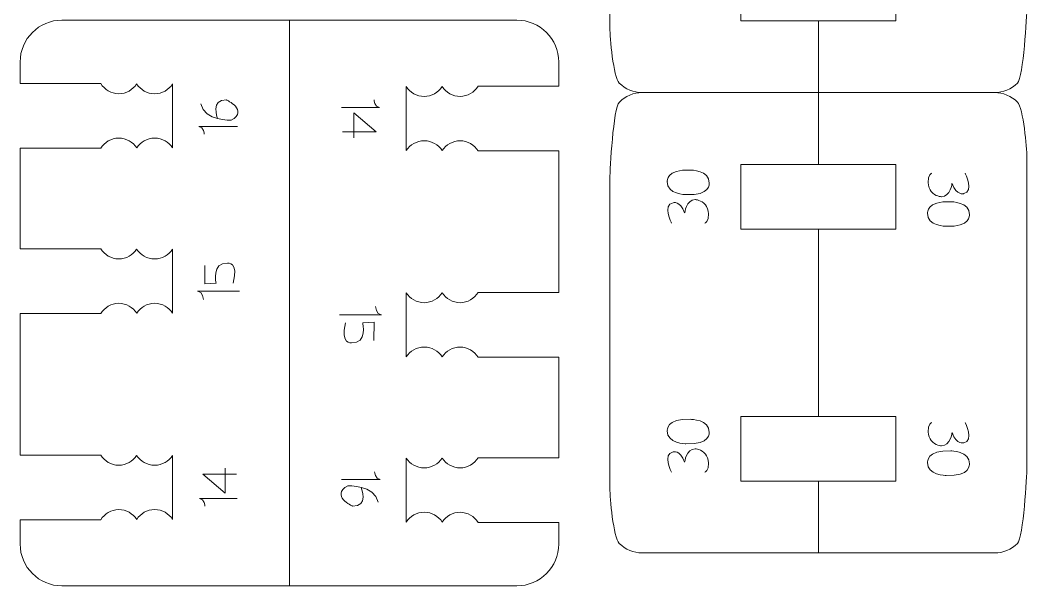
# Model space of a CAD drawing. Header units: centimetres. Extents: x -25 to 25, y -32.5 to 32.5.
# Drawn here: x -17.586 to -12.873, y -1.636 to 1.013 of the extents above; entities that cross this region are included whole.
import ezdxf

# ---------------------------------------------------------------- set-up
doc = ezdxf.new("R2010")
doc.units = ezdxf.units.CM
doc.header["$MEASUREMENT"] = 0
doc.layers.add('Capa 1', color=7, linetype='Continuous')

msp = doc.modelspace()

# ---------------------------------------------------------------- linework, layer by layer
at = {"layer": 'Capa 1', "color": 250, "lineweight": 9}
for points, knots in [([(-14.212, 1.2372), (-14.212, 1.2372), (-14.212, 1.0859), (-14.212, 1.0859), (-14.212, 1.0859), (-14.212, 1.0859), (-14.212, 1.01025), (-14.212, 1.01025), (-14.212, 1.01025), (-14.212, 1.01025), (-13.84892, 1.01025), (-13.84892, 1.01025), (-13.84892, 1.01025), (-13.84892, 1.01025), (-13.84892, 0.67373), (-13.84892, 0.67373), (-13.84892, 0.67373), (-13.84892, 0.67373), (-14.67383, 0.67373), (-14.67383, 0.67373), (-14.67383, 0.67373), (-14.71398, 0.67378), (-14.75255, 0.68975), (-14.78088, 0.71813), (-14.78088, 0.71813), (-14.80921, 0.74652), (-14.82519, 0.9349), (-14.82514, 0.97505), (-14.82514, 0.97505), (-14.82514, 0.97505), (-14.82514, 2.42822), (-14.82514, 2.42822), (-14.82514, 2.42822), (-14.82514, 2.46836), (-14.80912, 2.75687), (-14.78074, 2.78523), (-14.78074, 2.78523), (-14.75234, 2.8136), (-14.71398, 2.82952), (-14.67383, 2.82947), (-14.67383, 2.82947), (-14.67383, 2.82947), (-13.84892, 2.82947), (-13.84892, 2.82947), (-13.84892, 2.82947), (-13.84892, 2.82947), (-13.84892, 2.49298), (-13.84892, 2.49298), (-13.84892, 2.49298), (-13.84892, 2.49298), (-14.212, 2.49298), (-14.212, 2.49298), (-14.212, 2.49298), (-14.212, 2.49298), (-14.212, 2.41732), (-14.212, 2.41732), (-14.212, 2.41732), (-14.212, 2.41732), (-14.212, 2.26605), (-14.212, 2.26605), (-14.212, 2.26605), (-14.212, 2.26605), (-14.212, 2.19038), (-14.212, 2.19038), (-14.212, 2.19038), (-14.212, 2.19038), (-13.84892, 2.19038), (-13.84892, 2.19038), (-13.84892, 2.19038), (-13.84892, 2.19038), (-13.84892, 1.31285), (-13.84892, 1.31285), (-13.84892, 1.31285), (-13.84892, 1.31285), (-14.212, 1.31285), (-14.212, 1.31285), (-14.212, 1.31285), (-14.212, 1.31285), (-14.212, 1.2372), (-14.212, 1.2372)], [0, 0, 0, 0, 0.047619, 0.047619, 0.047619, 0.047619, 0.0952381, 0.0952381, 0.0952381, 0.0952381, 0.1428571, 0.1428571, 0.1428571, 0.1428571, 0.1904762, 0.1904762, 0.1904762, 0.1904762, 0.2380952, 0.2380952, 0.2380952, 0.2380952, 0.2857143, 0.2857143, 0.2857143, 0.2857143, 0.3333333, 0.3333333, 0.3333333, 0.3333333, 0.3809524, 0.3809524, 0.3809524, 0.3809524, 0.4285714, 0.4285714, 0.4285714, 0.4285714, 0.4761905, 0.4761905, 0.4761905, 0.4761905, 0.5238095, 0.5238095, 0.5238095, 0.5238095, 0.5714286, 0.5714286, 0.5714286, 0.5714286, 0.6190476, 0.6190476, 0.6190476, 0.6190476, 0.6666667, 0.6666667, 0.6666667, 0.6666667, 0.7142857, 0.7142857, 0.7142857, 0.7142857, 0.7619048, 0.7619048, 0.7619048, 0.7619048, 0.8095238, 0.8095238, 0.8095238, 0.8095238, 0.8571429, 0.8571429, 0.8571429, 0.8571429, 0.9047619, 0.9047619, 0.9047619, 0.9047619, 1, 1, 1, 1]), ([(-13.84892, 2.8295), (-13.84892, 2.8295), (-13.02401, 2.8295), (-13.02401, 2.8295), (-13.02401, 2.8295), (-12.98386, 2.82945), (-12.94529, 2.81348), (-12.91696, 2.7851), (-12.91696, 2.7851), (-12.88863, 2.75671), (-12.87265, 2.56833), (-12.8727, 2.52818), (-12.8727, 2.52818), (-12.8727, 2.52818), (-12.8727, 1.07501), (-12.8727, 1.07501), (-12.8727, 1.07501), (-12.8727, 1.03487), (-12.88872, 0.74636), (-12.9171, 0.718), (-12.9171, 0.718), (-12.9455, 0.68963), (-12.98386, 0.67371), (-13.02401, 0.67376), (-13.02401, 0.67376), (-13.02401, 0.67376), (-13.84892, 0.67376), (-13.84892, 0.67376)], [0, 0, 0, 0, 0.125, 0.125, 0.125, 0.125, 0.25, 0.25, 0.25, 0.25, 0.375, 0.375, 0.375, 0.375, 0.5, 0.5, 0.5, 0.5, 0.625, 0.625, 0.625, 0.625, 0.75, 0.75, 0.75, 0.75, 1, 1, 1, 1]), ([(-13.84892, 1.01025), (-13.84892, 1.01025), (-13.48584, 1.01025), (-13.48584, 1.01025), (-13.48584, 1.01025), (-13.48584, 1.01025), (-13.48584, 1.08591), (-13.48584, 1.08591), (-13.48584, 1.08591), (-13.48584, 1.08591), (-13.48584, 1.23718), (-13.48584, 1.23718), (-13.48584, 1.23718), (-13.48584, 1.23718), (-13.48584, 1.31285), (-13.48584, 1.31285), (-13.48584, 1.31285), (-13.48584, 1.31285), (-13.84892, 1.31285), (-13.84892, 1.31285)], [0, 0, 0, 0, 0.1666667, 0.1666667, 0.1666667, 0.1666667, 0.3333333, 0.3333333, 0.3333333, 0.3333333, 0.5, 0.5, 0.5, 0.5, 0.6666667, 0.6666667, 0.6666667, 0.6666667, 1, 1, 1, 1]), ([(-17.39041, 1.01302), (-17.49821, 1.01302), (-17.58641, 0.92482), (-17.58641, 0.81702), (-17.58641, 0.81702), (-17.58641, 0.81702), (-17.58641, 0.71591), (-17.58641, 0.71591), (-17.58641, 0.71591), (-17.58641, 0.71591), (-17.20912, 0.71591), (-17.20912, 0.71591), (-17.20912, 0.71591), (-17.19134, 0.68821), (-17.16042, 0.66837), (-17.12506, 0.66837), (-17.12506, 0.66837), (-17.0897, 0.66837), (-17.05862, 0.68673), (-17.04084, 0.71443)], [0, 0, 0, 0, 0.1666667, 0.1666667, 0.1666667, 0.1666667, 0.3333333, 0.3333333, 0.3333333, 0.3333333, 0.5, 0.5, 0.5, 0.5, 0.6666667, 0.6666667, 0.6666667, 0.6666667, 1, 1, 1, 1]), ([(-15.26053, 1.01302), (-15.15273, 1.01302), (-15.06453, 0.92482), (-15.06453, 0.81702), (-15.06453, 0.81702), (-15.06453, 0.81702), (-15.06453, 0.70351), (-15.06453, 0.70351), (-15.06453, 0.70351), (-15.06453, 0.70351), (-15.44182, 0.70351), (-15.44182, 0.70351), (-15.44182, 0.70351), (-15.4596, 0.67581), (-15.49068, 0.65594), (-15.52604, 0.65594), (-15.52604, 0.65594), (-15.5614, 0.65594), (-15.59248, 0.6743), (-15.61026, 0.702)], [0, 0, 0, 0, 0.1666667, 0.1666667, 0.1666667, 0.1666667, 0.3333333, 0.3333333, 0.3333333, 0.3333333, 0.5, 0.5, 0.5, 0.5, 0.6666667, 0.6666667, 0.6666667, 0.6666667, 1, 1, 1, 1]), ([(-17.04084, 0.71443), (-17.02306, 0.68673), (-16.99198, 0.66837), (-16.95662, 0.66837), (-16.95662, 0.66837), (-16.92126, 0.66837), (-16.89018, 0.68673), (-16.8724, 0.71443)], [0, 0, 0, 0, 0.3333333, 0.3333333, 0.3333333, 0.3333333, 1, 1, 1, 1]), ([(-15.61026, 0.702), (-15.62804, 0.6743), (-15.65912, 0.65594), (-15.69448, 0.65594), (-15.69448, 0.65594), (-15.72984, 0.65594), (-15.76092, 0.6743), (-15.7787, 0.702)], [0, 0, 0, 0, 0.3333333, 0.3333333, 0.3333333, 0.3333333, 1, 1, 1, 1]), ([(-13.84892, 0.67373), (-13.84892, 0.67373), (-13.84892, 0.33724), (-13.84892, 0.33724), (-13.84892, 0.33724), (-13.84892, 0.33724), (-14.212, 0.33724), (-14.212, 0.33724), (-14.212, 0.33724), (-14.212, 0.33724), (-14.212, 0.26158), (-14.212, 0.26158), (-14.212, 0.26158), (-14.212, 0.26158), (-14.212, 0.11031), (-14.212, 0.11031), (-14.212, 0.11031), (-14.212, 0.11031), (-14.212, 0.03464), (-14.212, 0.03464), (-14.212, 0.03464), (-14.212, 0.03464), (-13.84892, 0.03464), (-13.84892, 0.03464), (-13.84892, 0.03464), (-13.84892, 0.03464), (-13.84892, -0.84289), (-13.84892, -0.84289), (-13.84892, -0.84289), (-13.84892, -0.84289), (-14.212, -0.84289), (-14.212, -0.84289), (-14.212, -0.84289), (-14.212, -0.84289), (-14.212, -0.91854), (-14.212, -0.91854), (-14.212, -0.91854), (-14.212, -0.91854), (-14.212, -1.06984), (-14.212, -1.06984), (-14.212, -1.06984), (-14.212, -1.06984), (-14.212, -1.14549), (-14.212, -1.14549), (-14.212, -1.14549), (-14.212, -1.14549), (-13.84892, -1.14549), (-13.84892, -1.14549), (-13.84892, -1.14549), (-13.84892, -1.14549), (-13.84892, -1.48201), (-13.84892, -1.48201), (-13.84892, -1.48201), (-13.84892, -1.48201), (-14.67383, -1.48201), (-14.67383, -1.48201), (-14.67383, -1.48201), (-14.71398, -1.48196), (-14.75255, -1.46599), (-14.78088, -1.43761), (-14.78088, -1.43761), (-14.80921, -1.40922), (-14.82519, -1.22084), (-14.82514, -1.18069), (-14.82514, -1.18069), (-14.82514, -1.18069), (-14.82514, 0.27248), (-14.82514, 0.27248), (-14.82514, 0.27248), (-14.82514, 0.31262), (-14.80912, 0.60113), (-14.78074, 0.62949), (-14.78074, 0.62949), (-14.75234, 0.65786), (-14.71398, 0.67378), (-14.67383, 0.67373)], [0, 0, 0, 0, 0.05, 0.05, 0.05, 0.05, 0.1, 0.1, 0.1, 0.1, 0.15, 0.15, 0.15, 0.15, 0.2, 0.2, 0.2, 0.2, 0.25, 0.25, 0.25, 0.25, 0.3, 0.3, 0.3, 0.3, 0.35, 0.35, 0.35, 0.35, 0.4, 0.4, 0.4, 0.4, 0.45, 0.45, 0.45, 0.45, 0.5, 0.5, 0.5, 0.5, 0.55, 0.55, 0.55, 0.55, 0.6, 0.6, 0.6, 0.6, 0.65, 0.65, 0.65, 0.65, 0.7, 0.7, 0.7, 0.7, 0.75, 0.75, 0.75, 0.75, 0.8, 0.8, 0.8, 0.8, 0.85, 0.85, 0.85, 0.85, 0.9, 0.9, 0.9, 0.9, 1, 1, 1, 1]), ([(-13.02401, 0.67376), (-12.98386, 0.67371), (-12.94529, 0.65774), (-12.91696, 0.62936), (-12.91696, 0.62936), (-12.88863, 0.60097), (-12.87265, 0.41259), (-12.8727, 0.37244), (-12.8727, 0.37244), (-12.8727, 0.37244), (-12.8727, -1.08073), (-12.8727, -1.08073), (-12.8727, -1.08073), (-12.8727, -1.12087), (-12.88872, -1.40938), (-12.9171, -1.43774), (-12.9171, -1.43774), (-12.9455, -1.46611), (-12.98386, -1.48203), (-13.02401, -1.48198), (-13.02401, -1.48198), (-13.02401, -1.48198), (-13.84892, -1.48198), (-13.84892, -1.48198)], [0, 0, 0, 0, 0.1428571, 0.1428571, 0.1428571, 0.1428571, 0.2857143, 0.2857143, 0.2857143, 0.2857143, 0.4285714, 0.4285714, 0.4285714, 0.4285714, 0.5714286, 0.5714286, 0.5714286, 0.5714286, 0.7142857, 0.7142857, 0.7142857, 0.7142857, 1, 1, 1, 1]), ([(-17.04084, -0.05913), (-17.05862, -0.08683), (-17.0897, -0.10519), (-17.12506, -0.10519), (-17.12506, -0.10519), (-17.16042, -0.10519), (-17.19134, -0.08535), (-17.20912, -0.05765), (-17.20912, -0.05765), (-17.20912, -0.05765), (-17.58641, -0.05765), (-17.58641, -0.05765), (-17.58641, -0.05765), (-17.58641, -0.05765), (-17.58641, 0.41291), (-17.58641, 0.41291), (-17.58641, 0.41291), (-17.58641, 0.41291), (-17.20912, 0.41291), (-17.20912, 0.41291), (-17.20912, 0.41291), (-17.19134, 0.44061), (-17.16026, 0.46048), (-17.1249, 0.46048), (-17.1249, 0.46048), (-17.08954, 0.46048), (-17.05846, 0.44212), (-17.04068, 0.41442)], [0, 0, 0, 0, 0.125, 0.125, 0.125, 0.125, 0.25, 0.25, 0.25, 0.25, 0.375, 0.375, 0.375, 0.375, 0.5, 0.5, 0.5, 0.5, 0.625, 0.625, 0.625, 0.625, 0.75, 0.75, 0.75, 0.75, 1, 1, 1, 1]), ([(-17.04068, 0.41442), (-17.0229, 0.44212), (-16.99182, 0.46048), (-16.95646, 0.46048), (-16.95646, 0.46048), (-16.9211, 0.46048), (-16.89002, 0.44212), (-16.87224, 0.41442)], [0, 0, 0, 0, 0.3333333, 0.3333333, 0.3333333, 0.3333333, 1, 1, 1, 1]), ([(-15.6101, 0.40199), (-15.62788, 0.42969), (-15.65896, 0.44805), (-15.69432, 0.44805), (-15.69432, 0.44805), (-15.72968, 0.44805), (-15.76076, 0.42969), (-15.77854, 0.40199)], [0, 0, 0, 0, 0.3333333, 0.3333333, 0.3333333, 0.3333333, 1, 1, 1, 1]), ([(-15.6101, 0.40199), (-15.59232, 0.42969), (-15.56124, 0.44805), (-15.52588, 0.44805), (-15.52588, 0.44805), (-15.49052, 0.44805), (-15.4596, 0.42821), (-15.44182, 0.40051), (-15.44182, 0.40051), (-15.44182, 0.40051), (-15.06453, 0.40051), (-15.06453, 0.40051), (-15.06453, 0.40051), (-15.06453, 0.40051), (-15.06453, -0.26242), (-15.06453, -0.26242), (-15.06453, -0.26242), (-15.06453, -0.26242), (-15.44182, -0.26242), (-15.44182, -0.26242), (-15.44182, -0.26242), (-15.4596, -0.29012), (-15.49068, -0.30999), (-15.52604, -0.30999), (-15.52604, -0.30999), (-15.5614, -0.30999), (-15.59248, -0.29163), (-15.61026, -0.26393)], [0, 0, 0, 0, 0.125, 0.125, 0.125, 0.125, 0.25, 0.25, 0.25, 0.25, 0.375, 0.375, 0.375, 0.375, 0.5, 0.5, 0.5, 0.5, 0.625, 0.625, 0.625, 0.625, 0.75, 0.75, 0.75, 0.75, 1, 1, 1, 1]), ([(-13.84892, 0.03464), (-13.84892, 0.03464), (-13.48584, 0.03464), (-13.48584, 0.03464), (-13.48584, 0.03464), (-13.48584, 0.03464), (-13.48584, 0.11029), (-13.48584, 0.11029), (-13.48584, 0.11029), (-13.48584, 0.11029), (-13.48584, 0.26159), (-13.48584, 0.26159), (-13.48584, 0.26159), (-13.48584, 0.26159), (-13.48584, 0.33724), (-13.48584, 0.33724), (-13.48584, 0.33724), (-13.48584, 0.33724), (-13.84892, 0.33724), (-13.84892, 0.33724)], [0, 0, 0, 0, 0.1666667, 0.1666667, 0.1666667, 0.1666667, 0.3333333, 0.3333333, 0.3333333, 0.3333333, 0.5, 0.5, 0.5, 0.5, 0.6666667, 0.6666667, 0.6666667, 0.6666667, 1, 1, 1, 1]), ([(-17.04084, -0.05913), (-17.02306, -0.08683), (-16.99198, -0.10519), (-16.95662, -0.10519), (-16.95662, -0.10519), (-16.92126, -0.10519), (-16.89018, -0.08683), (-16.8724, -0.05913)], [0, 0, 0, 0, 0.3333333, 0.3333333, 0.3333333, 0.3333333, 1, 1, 1, 1]), ([(-15.61026, -0.26393), (-15.62804, -0.29163), (-15.65912, -0.30999), (-15.69448, -0.30999), (-15.69448, -0.30999), (-15.72984, -0.30999), (-15.76092, -0.29163), (-15.7787, -0.26393)], [0, 0, 0, 0, 0.3333333, 0.3333333, 0.3333333, 0.3333333, 1, 1, 1, 1]), ([(-17.04084, -1.02506), (-17.05862, -1.05276), (-17.0897, -1.07112), (-17.12506, -1.07112), (-17.12506, -1.07112), (-17.16042, -1.07112), (-17.19134, -1.05128), (-17.20912, -1.02358), (-17.20912, -1.02358), (-17.20912, -1.02358), (-17.58641, -1.02358), (-17.58641, -1.02358), (-17.58641, -1.02358), (-17.58641, -1.02358), (-17.58641, -0.36065), (-17.58641, -0.36065), (-17.58641, -0.36065), (-17.58641, -0.36065), (-17.20912, -0.36065), (-17.20912, -0.36065), (-17.20912, -0.36065), (-17.19134, -0.33295), (-17.16026, -0.31308), (-17.1249, -0.31308), (-17.1249, -0.31308), (-17.08954, -0.31308), (-17.05846, -0.33144), (-17.04068, -0.35914)], [0, 0, 0, 0, 0.125, 0.125, 0.125, 0.125, 0.25, 0.25, 0.25, 0.25, 0.375, 0.375, 0.375, 0.375, 0.5, 0.5, 0.5, 0.5, 0.625, 0.625, 0.625, 0.625, 0.75, 0.75, 0.75, 0.75, 1, 1, 1, 1]), ([(-17.04068, -0.35914), (-17.0229, -0.33144), (-16.99182, -0.31308), (-16.95646, -0.31308), (-16.95646, -0.31308), (-16.9211, -0.31308), (-16.89002, -0.33144), (-16.87224, -0.35914)], [0, 0, 0, 0, 0.3333333, 0.3333333, 0.3333333, 0.3333333, 1, 1, 1, 1]), ([(-15.6101, -0.56394), (-15.62788, -0.53624), (-15.65896, -0.51788), (-15.69432, -0.51788), (-15.69432, -0.51788), (-15.72968, -0.51788), (-15.76076, -0.53624), (-15.77854, -0.56394)], [0, 0, 0, 0, 0.3333333, 0.3333333, 0.3333333, 0.3333333, 1, 1, 1, 1]), ([(-15.6101, -0.56394), (-15.59232, -0.53624), (-15.56124, -0.51788), (-15.52588, -0.51788), (-15.52588, -0.51788), (-15.49052, -0.51788), (-15.4596, -0.53772), (-15.44182, -0.56542), (-15.44182, -0.56542), (-15.44182, -0.56542), (-15.06453, -0.56542), (-15.06453, -0.56542), (-15.06453, -0.56542), (-15.06453, -0.56542), (-15.06453, -1.03598), (-15.06453, -1.03598), (-15.06453, -1.03598), (-15.06453, -1.03598), (-15.44182, -1.03598), (-15.44182, -1.03598), (-15.44182, -1.03598), (-15.4596, -1.06368), (-15.49068, -1.08355), (-15.52604, -1.08355), (-15.52604, -1.08355), (-15.5614, -1.08355), (-15.59248, -1.06519), (-15.61026, -1.03749)], [0, 0, 0, 0, 0.125, 0.125, 0.125, 0.125, 0.25, 0.25, 0.25, 0.25, 0.375, 0.375, 0.375, 0.375, 0.5, 0.5, 0.5, 0.5, 0.625, 0.625, 0.625, 0.625, 0.75, 0.75, 0.75, 0.75, 1, 1, 1, 1]), ([(-13.84892, -1.14549), (-13.84892, -1.14549), (-13.48584, -1.14549), (-13.48584, -1.14549), (-13.48584, -1.14549), (-13.48584, -1.14549), (-13.48584, -1.06983), (-13.48584, -1.06983), (-13.48584, -1.06983), (-13.48584, -1.06983), (-13.48584, -0.91856), (-13.48584, -0.91856), (-13.48584, -0.91856), (-13.48584, -0.91856), (-13.48584, -0.84289), (-13.48584, -0.84289), (-13.48584, -0.84289), (-13.48584, -0.84289), (-13.84892, -0.84289), (-13.84892, -0.84289)], [0, 0, 0, 0, 0.1666667, 0.1666667, 0.1666667, 0.1666667, 0.3333333, 0.3333333, 0.3333333, 0.3333333, 0.5, 0.5, 0.5, 0.5, 0.6666667, 0.6666667, 0.6666667, 0.6666667, 1, 1, 1, 1]), ([(-17.04084, -1.02506), (-17.02306, -1.05276), (-16.99198, -1.07112), (-16.95662, -1.07112), (-16.95662, -1.07112), (-16.92126, -1.07112), (-16.89018, -1.05276), (-16.8724, -1.02506)], [0, 0, 0, 0, 0.3333333, 0.3333333, 0.3333333, 0.3333333, 1, 1, 1, 1]), ([(-15.61026, -1.03749), (-15.62804, -1.06519), (-15.65912, -1.08355), (-15.69448, -1.08355), (-15.69448, -1.08355), (-15.72984, -1.08355), (-15.76092, -1.06519), (-15.7787, -1.03749)], [0, 0, 0, 0, 0.3333333, 0.3333333, 0.3333333, 0.3333333, 1, 1, 1, 1]), ([(-17.39041, -1.63609), (-17.49821, -1.63609), (-17.58641, -1.54789), (-17.58641, -1.44009), (-17.58641, -1.44009), (-17.58641, -1.44009), (-17.58641, -1.32658), (-17.58641, -1.32658), (-17.58641, -1.32658), (-17.58641, -1.32658), (-17.20912, -1.32658), (-17.20912, -1.32658), (-17.20912, -1.32658), (-17.19134, -1.29888), (-17.16026, -1.27901), (-17.1249, -1.27901), (-17.1249, -1.27901), (-17.08954, -1.27901), (-17.05846, -1.29737), (-17.04068, -1.32507)], [0, 0, 0, 0, 0.1666667, 0.1666667, 0.1666667, 0.1666667, 0.3333333, 0.3333333, 0.3333333, 0.3333333, 0.5, 0.5, 0.5, 0.5, 0.6666667, 0.6666667, 0.6666667, 0.6666667, 1, 1, 1, 1]), ([(-17.04068, -1.32507), (-17.0229, -1.29737), (-16.99182, -1.27901), (-16.95646, -1.27901), (-16.95646, -1.27901), (-16.9211, -1.27901), (-16.89002, -1.29737), (-16.87224, -1.32507)], [0, 0, 0, 0, 0.3333333, 0.3333333, 0.3333333, 0.3333333, 1, 1, 1, 1]), ([(-15.6101, -1.3375), (-15.62788, -1.3098), (-15.65896, -1.29144), (-15.69432, -1.29144), (-15.69432, -1.29144), (-15.72968, -1.29144), (-15.76076, -1.3098), (-15.77854, -1.3375)], [0, 0, 0, 0, 0.3333333, 0.3333333, 0.3333333, 0.3333333, 1, 1, 1, 1]), ([(-15.26053, -1.63609), (-15.15273, -1.63609), (-15.06453, -1.54789), (-15.06453, -1.44009), (-15.06453, -1.44009), (-15.06453, -1.44009), (-15.06453, -1.33898), (-15.06453, -1.33898), (-15.06453, -1.33898), (-15.06453, -1.33898), (-15.44182, -1.33898), (-15.44182, -1.33898), (-15.44182, -1.33898), (-15.4596, -1.31128), (-15.49052, -1.29144), (-15.52588, -1.29144), (-15.52588, -1.29144), (-15.56124, -1.29144), (-15.59232, -1.3098), (-15.6101, -1.3375)], [0, 0, 0, 0, 0.1666667, 0.1666667, 0.1666667, 0.1666667, 0.3333333, 0.3333333, 0.3333333, 0.3333333, 0.5, 0.5, 0.5, 0.5, 0.6666667, 0.6666667, 0.6666667, 0.6666667, 1, 1, 1, 1])]:
    msp.add_open_spline(points, degree=3, knots=knots, dxfattribs=at)
at = {"layer": 'Capa 1', "color": 250, "lineweight": 20}
msp.add_open_spline([(-17.39041, 1.01302), (-17.39041, 1.01302), (-15.26053, 1.01302), (-15.26053, 1.01302)], degree=3, dxfattribs=at)
at = {"layer": 'Capa 1', "color": 250, "lineweight": 9}
for points in [[(-16.32547, -1.63609), (-16.32547, -1.63609), (-16.32547, 1.01302), (-16.32547, 1.01302)], [(-16.87224, 0.41442), (-16.87224, 0.41442), (-16.8724, 0.71443), (-16.8724, 0.71443)], [(-15.7787, 0.702), (-15.7787, 0.702), (-15.77854, 0.40199), (-15.77854, 0.40199)], [(-16.87224, -0.35914), (-16.87224, -0.35914), (-16.8724, -0.05913), (-16.8724, -0.05913)], [(-15.7787, -0.26393), (-15.7787, -0.26393), (-15.77854, -0.56394), (-15.77854, -0.56394)], [(-16.87224, -1.32507), (-16.87224, -1.32507), (-16.8724, -1.02506), (-16.8724, -1.02506)], [(-15.7787, -1.03749), (-15.7787, -1.03749), (-15.77854, -1.3375), (-15.77854, -1.3375)], [(-17.39041, -1.63609), (-17.39041, -1.63609), (-15.26053, -1.63609), (-15.26053, -1.63609)]]:
    msp.add_open_spline(points, degree=3, dxfattribs=at)
at = {"layer": 'Capa 1', "color": 22, "lineweight": 5}
for points, knots in [([(-16.66197, 0.55403), (-16.66197, 0.55403), (-16.69693, 0.64357), (-16.62048, 0.6393), (-16.62048, 0.6393), (-16.62048, 0.6393), (-16.51547, 0.59171), (-16.59799, 0.54406), (-16.59799, 0.54406), (-16.59799, 0.54406), (-16.72309, 0.5398), (-16.74013, 0.62078)], [0, 0, 0, 0, 0.25, 0.25, 0.25, 0.25, 0.5, 0.5, 0.5, 0.5, 1, 1, 1, 1]), ([(-16.02351, 0.46132), (-16.02351, 0.46132), (-16.02351, 0.57893), (-16.02351, 0.57893), (-16.02351, 0.57893), (-16.02351, 0.57893), (-15.91942, 0.49047), (-15.91942, 0.49047), (-15.91942, 0.49047), (-15.91942, 0.49047), (-16.07766, 0.48945), (-16.07766, 0.48945)], [0, 0, 0, 0, 0.25, 0.25, 0.25, 0.25, 0.5, 0.5, 0.5, 0.5, 1, 1, 1, 1]), ([(-14.55597, 0.25703), (-14.55597, 0.25703), (-14.56362, 0.3167), (-14.44678, 0.31071), (-14.44678, 0.31071), (-14.44678, 0.31071), (-14.35773, 0.31067), (-14.35997, 0.24971)], [0, 0, 0, 0, 0.3333333, 0.3333333, 0.3333333, 0.3333333, 1, 1, 1, 1]), ([(-13.31794, 0.29601), (-13.31794, 0.29601), (-13.33642, 0.28878), (-13.33522, 0.25273), (-13.33522, 0.25273), (-13.3346, 0.23402), (-13.32791, 0.22062), (-13.32026, 0.2109), (-13.32026, 0.2109), (-13.30156, 0.1872), (-13.27252, 0.18598), (-13.27252, 0.18598), (-13.27252, 0.18598), (-13.23081, 0.1872), (-13.22277, 0.24842), (-13.22277, 0.24842), (-13.22277, 0.24842), (-13.20048, 0.18846), (-13.16835, 0.20083), (-13.16835, 0.20083), (-13.16835, 0.20083), (-13.11892, 0.20947), (-13.16091, 0.29601), (-13.16091, 0.29601)], [0, 0, 0, 0, 0.1428571, 0.1428571, 0.1428571, 0.1428571, 0.2857143, 0.2857143, 0.2857143, 0.2857143, 0.4285714, 0.4285714, 0.4285714, 0.4285714, 0.5714286, 0.5714286, 0.5714286, 0.5714286, 0.7142857, 0.7142857, 0.7142857, 0.7142857, 1, 1, 1, 1]), ([(-14.36019, 0.24971), (-14.36019, 0.24971), (-14.3525, 0.19009), (-14.4694, 0.1961), (-14.4694, 0.1961), (-14.4694, 0.1961), (-14.55846, 0.1961), (-14.55616, 0.25703)], [0, 0, 0, 0, 0.3333333, 0.3333333, 0.3333333, 0.3333333, 1, 1, 1, 1]), ([(-14.3799, 0.06262), (-14.3799, 0.06262), (-14.36142, 0.06985), (-14.36262, 0.1059), (-14.36262, 0.1059), (-14.36324, 0.12461), (-14.36993, 0.13801), (-14.37758, 0.14773), (-14.37758, 0.14773), (-14.39628, 0.17143), (-14.42532, 0.17265), (-14.42532, 0.17265), (-14.42532, 0.17265), (-14.46703, 0.17143), (-14.47507, 0.11021), (-14.47507, 0.11021), (-14.47507, 0.11021), (-14.49736, 0.17017), (-14.52949, 0.1578), (-14.52949, 0.1578), (-14.52949, 0.1578), (-14.57892, 0.14916), (-14.53693, 0.06262), (-14.53693, 0.06262)], [0, 0, 0, 0, 0.1428571, 0.1428571, 0.1428571, 0.1428571, 0.2857143, 0.2857143, 0.2857143, 0.2857143, 0.4285714, 0.4285714, 0.4285714, 0.4285714, 0.5714286, 0.5714286, 0.5714286, 0.5714286, 0.7142857, 0.7142857, 0.7142857, 0.7142857, 1, 1, 1, 1]), ([(-13.33765, 0.10892), (-13.33765, 0.10892), (-13.34534, 0.16854), (-13.22844, 0.16253), (-13.22844, 0.16253), (-13.22844, 0.16253), (-13.13938, 0.16253), (-13.14168, 0.1016)], [0, 0, 0, 0, 0.3333333, 0.3333333, 0.3333333, 0.3333333, 1, 1, 1, 1]), ([(-13.14187, 0.1016), (-13.14187, 0.1016), (-13.13422, 0.04193), (-13.25106, 0.04792), (-13.25106, 0.04792), (-13.25106, 0.04792), (-13.34011, 0.04796), (-13.33787, 0.10892)], [0, 0, 0, 0, 0.3333333, 0.3333333, 0.3333333, 0.3333333, 1, 1, 1, 1]), ([(-16.72105, -0.13567), (-16.72105, -0.13567), (-16.72157, -0.22142), (-16.72157, -0.22142), (-16.72157, -0.22142), (-16.72157, -0.22142), (-16.66871, -0.21833), (-16.66871, -0.21833)], [0, 0, 0, 0, 0.3333333, 0.3333333, 0.3333333, 0.3333333, 1, 1, 1, 1]), ([(-16.66871, -0.21833), (-16.66871, -0.21833), (-16.69127, -0.11982), (-16.61512, -0.12561), (-16.61512, -0.12561), (-16.61512, -0.12561), (-16.56291, -0.11519), (-16.58842, -0.21833)], [0, 0, 0, 0, 0.3333333, 0.3333333, 0.3333333, 0.3333333, 1, 1, 1, 1]), ([(-15.98197, -0.40479), (-15.98197, -0.40479), (-15.95941, -0.5033), (-16.03556, -0.49751), (-16.03556, -0.49751), (-16.03556, -0.49751), (-16.08777, -0.50793), (-16.06226, -0.40479)], [0, 0, 0, 0, 0.3333333, 0.3333333, 0.3333333, 0.3333333, 1, 1, 1, 1]), ([(-15.92963, -0.48745), (-15.92963, -0.48745), (-15.92911, -0.4017), (-15.92911, -0.4017), (-15.92911, -0.4017), (-15.92911, -0.4017), (-15.98197, -0.40479), (-15.98197, -0.40479)], [0, 0, 0, 0, 0.3333333, 0.3333333, 0.3333333, 0.3333333, 1, 1, 1, 1]), ([(-14.55597, -0.90985), (-14.55597, -0.90985), (-14.56362, -0.85018), (-14.44678, -0.85617), (-14.44678, -0.85617), (-14.44678, -0.85617), (-14.35773, -0.85621), (-14.35997, -0.91717)], [0, 0, 0, 0, 0.3333333, 0.3333333, 0.3333333, 0.3333333, 1, 1, 1, 1]), ([(-13.31794, -0.87087), (-13.31794, -0.87087), (-13.33642, -0.8781), (-13.33522, -0.91415), (-13.33522, -0.91415), (-13.3346, -0.93286), (-13.32791, -0.94626), (-13.32026, -0.95598), (-13.32026, -0.95598), (-13.30156, -0.97968), (-13.27252, -0.9809), (-13.27252, -0.9809), (-13.27252, -0.9809), (-13.23081, -0.97968), (-13.22277, -0.91846), (-13.22277, -0.91846), (-13.22277, -0.91846), (-13.20048, -0.97842), (-13.16835, -0.96605), (-13.16835, -0.96605), (-13.16835, -0.96605), (-13.11892, -0.95741), (-13.16091, -0.87087), (-13.16091, -0.87087)], [0, 0, 0, 0, 0.1428571, 0.1428571, 0.1428571, 0.1428571, 0.2857143, 0.2857143, 0.2857143, 0.2857143, 0.4285714, 0.4285714, 0.4285714, 0.4285714, 0.5714286, 0.5714286, 0.5714286, 0.5714286, 0.7142857, 0.7142857, 0.7142857, 0.7142857, 1, 1, 1, 1]), ([(-14.36019, -0.91717), (-14.36019, -0.91717), (-14.3525, -0.97679), (-14.4694, -0.97078), (-14.4694, -0.97078), (-14.4694, -0.97078), (-14.55846, -0.97078), (-14.55616, -0.90985)], [0, 0, 0, 0, 0.3333333, 0.3333333, 0.3333333, 0.3333333, 1, 1, 1, 1]), ([(-14.3799, -1.10426), (-14.3799, -1.10426), (-14.36142, -1.09703), (-14.36262, -1.06098), (-14.36262, -1.06098), (-14.36324, -1.04227), (-14.36993, -1.02887), (-14.37758, -1.01915), (-14.37758, -1.01915), (-14.39628, -0.99545), (-14.42532, -0.99423), (-14.42532, -0.99423), (-14.42532, -0.99423), (-14.46703, -0.99545), (-14.47507, -1.05667), (-14.47507, -1.05667), (-14.47507, -1.05667), (-14.49736, -0.99671), (-14.52949, -1.00908), (-14.52949, -1.00908), (-14.52949, -1.00908), (-14.57892, -1.01772), (-14.53693, -1.10426), (-14.53693, -1.10426)], [0, 0, 0, 0, 0.1428571, 0.1428571, 0.1428571, 0.1428571, 0.2857143, 0.2857143, 0.2857143, 0.2857143, 0.4285714, 0.4285714, 0.4285714, 0.4285714, 0.5714286, 0.5714286, 0.5714286, 0.5714286, 0.7142857, 0.7142857, 0.7142857, 0.7142857, 1, 1, 1, 1]), ([(-13.33765, -1.05796), (-13.33765, -1.05796), (-13.34534, -0.99834), (-13.22844, -1.00435), (-13.22844, -1.00435), (-13.22844, -1.00435), (-13.13938, -1.00435), (-13.14168, -1.06528)], [0, 0, 0, 0, 0.3333333, 0.3333333, 0.3333333, 0.3333333, 1, 1, 1, 1]), ([(-13.14187, -1.06528), (-13.14187, -1.06528), (-13.13422, -1.12495), (-13.25106, -1.11896), (-13.25106, -1.11896), (-13.25106, -1.11896), (-13.34011, -1.11892), (-13.33787, -1.05796)], [0, 0, 0, 0, 0.3333333, 0.3333333, 0.3333333, 0.3333333, 1, 1, 1, 1]), ([(-16.62717, -1.08444), (-16.62717, -1.08444), (-16.62717, -1.20205), (-16.62717, -1.20205), (-16.62717, -1.20205), (-16.62717, -1.20205), (-16.73126, -1.11359), (-16.73126, -1.11359), (-16.73126, -1.11359), (-16.73126, -1.11359), (-16.57302, -1.11257), (-16.57302, -1.11257)], [0, 0, 0, 0, 0.25, 0.25, 0.25, 0.25, 0.5, 0.5, 0.5, 0.5, 1, 1, 1, 1]), ([(-15.98871, -1.17715), (-15.98871, -1.17715), (-15.95375, -1.26669), (-16.0302, -1.26242), (-16.0302, -1.26242), (-16.0302, -1.26242), (-16.13521, -1.21483), (-16.05269, -1.16718), (-16.05269, -1.16718), (-16.05269, -1.16718), (-15.92759, -1.16292), (-15.91055, -1.2439)], [0, 0, 0, 0, 0.25, 0.25, 0.25, 0.25, 0.5, 0.5, 0.5, 0.5, 1, 1, 1, 1])]:
    msp.add_open_spline(points, degree=3, knots=knots, dxfattribs=at)
for points in [[(-15.92931, 0.63945), (-15.92931, 0.63945), (-15.92793, 0.60542), (-15.90454, 0.60404)], [(-15.90454, 0.60404), (-15.90454, 0.60404), (-16.08097, 0.60404), (-16.08097, 0.60404)], [(-16.72413, 0.47911), (-16.72413, 0.47911), (-16.72555, 0.51396), (-16.7495, 0.51537)], [(-16.7495, 0.51537), (-16.7495, 0.51537), (-16.56883, 0.51537), (-16.56883, 0.51537)], [(-16.72855, -0.29529), (-16.72855, -0.29529), (-16.7301, -0.25741), (-16.75613, -0.25587)], [(-16.75613, -0.25587), (-16.75613, -0.25587), (-16.55972, -0.25587), (-16.55972, -0.25587)], [(-15.92213, -0.32783), (-15.92213, -0.32783), (-15.92058, -0.36571), (-15.89455, -0.36725)], [(-15.89455, -0.36725), (-15.89455, -0.36725), (-16.09096, -0.36725), (-16.09096, -0.36725)], [(-15.92655, -1.10223), (-15.92655, -1.10223), (-15.92513, -1.13708), (-15.90118, -1.13849)], [(-15.90118, -1.13849), (-15.90118, -1.13849), (-16.08185, -1.13849), (-16.08185, -1.13849)], [(-16.72137, -1.26257), (-16.72137, -1.26257), (-16.72275, -1.22854), (-16.74614, -1.22716)], [(-16.74614, -1.22716), (-16.74614, -1.22716), (-16.56971, -1.22716), (-16.56971, -1.22716)]]:
    msp.add_open_spline(points, degree=3, dxfattribs=at)

doc.saveas('drawing.dxf')
